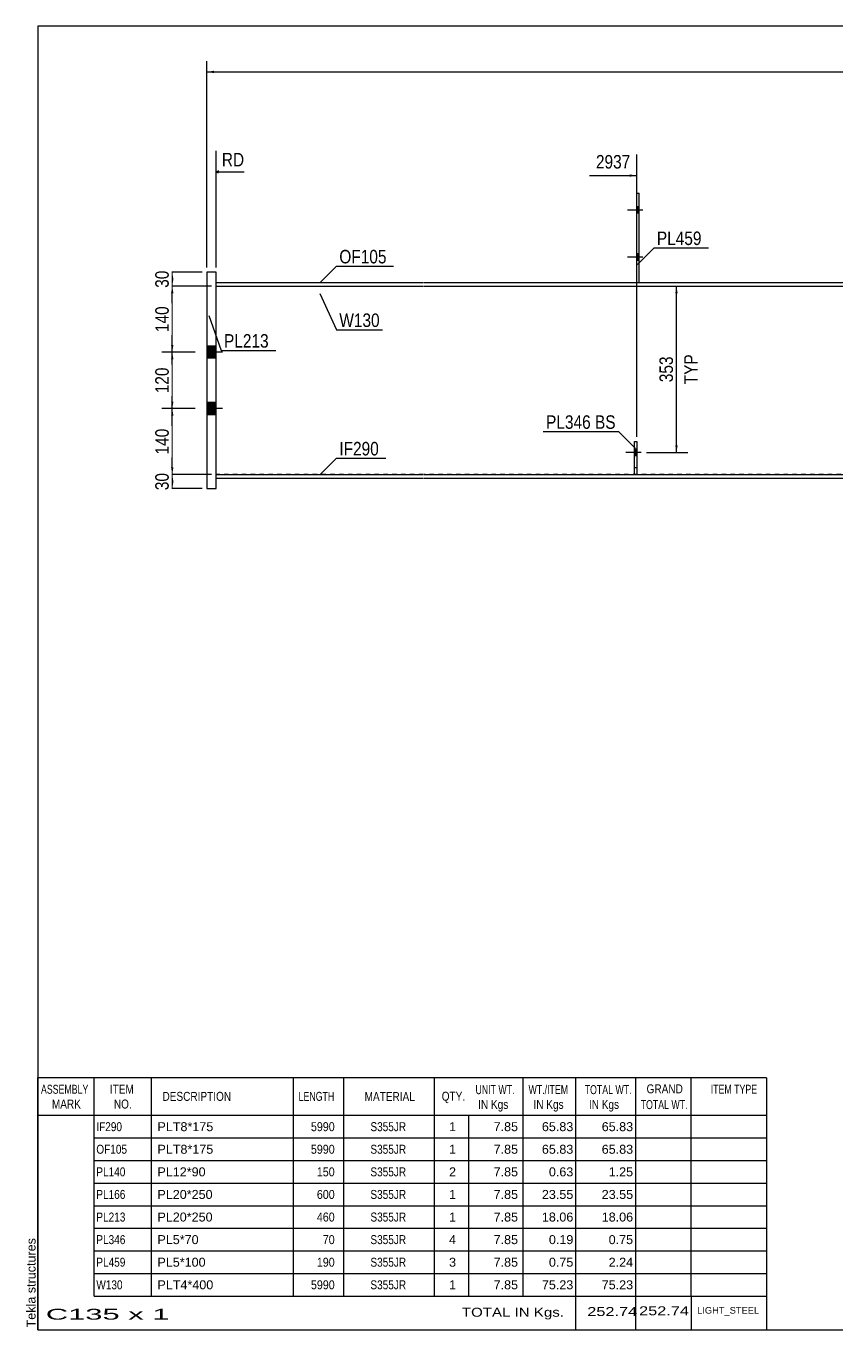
# Model space of a CAD drawing. Header units: millimetres. Extents: x -340 to 63, y -182 to 95.
# Drawn here: x -339.9 to -167.6, y -181.8 to 95.3 of the extents above; entities that cross this region are included whole.
import ezdxf

# ---------------------------------------------------------------- set-up
doc = ezdxf.new("R2010")
doc.units = ezdxf.units.MM
doc.linetypes.add('DXK_LINE_DOT1', pattern=[1.8814, 0.9407, -0.9407])
doc.linetypes.add('DXK_LINE_DOT2', pattern=[3.9198, 1.9599, -1.9599])
doc.styles.add('Arial', font='ARIAL.TTF', dxfattribs={"height": 0.2})
doc.styles.add('Arial Narrow', font='ARIALN.TTF', dxfattribs={"height": 0.2})

# ---------------------------------------------------------------- blocks, each defined once
blk = doc.blocks.new('Unknown-627317178-1209')
at = {"color": 5, "linetype": 'Continuous'}
for p, q in [((62.59, 95.28), (-337.41, 95.28)), ((-337.41, 95.28), (-337.41, -181.72)), ((62.59, -181.72), (62.59, 95.28)), ((-337.41, -181.72), (62.59, -181.72))]:
    blk.add_line(p, q, dxfattribs=at)
at = {"color": 174, "linetype": 'Continuous', "style": 'Arial'}
blk.add_text('Tekla structures', height=1.9102, rotation=90, dxfattribs=at).set_placement((-337.91, -181.22))
blk = doc.blocks.new('Part-627317178-1471 - 1261')
at = {"color": 2, "linetype": 'Continuous'}
for p, q in [((-299.5, 40.8), (-255.5, 40.8)), ((-299.5, 40), (-255.5, 40)), ((-255.4, 40.8), (-164.8, 40.8)), ((-255.4, 40), (-164.8, 40)), ((-164.7, 40.8), (-74.45, 40.8)), ((-164.7, 40), (-74.45, 40)), ((-74.35, 40.8), (16.3, 40.8)), ((-74.35, 40), (16.3, 40))]:
    blk.add_line(p, q, dxfattribs=at)
at = {"color": 7, "linetype": 'DXK_LINE_DOT1'}
for p, q in [((-299.5, 40), (-299.5, 40.8)), ((16.3, 40), (16.3, 40.8))]:
    blk.add_line(p, q, dxfattribs=at)
blk = doc.blocks.new('Bolt-627317178-1265 - 1261')
at = {"linetype": 'Continuous'}
for points in [[(-209.6, 55.5), (-209.6, 56.9), (-210.1, 56.9), (-210.1, 55.5)], [(-209.6, 55.5), (-209.6, 56.9), (-210.1, 56.9), (-210.1, 55.5)], [(-209.6, 45.5), (-209.6, 46.9), (-210.1, 46.9), (-210.1, 45.5)], [(-209.6, 45.5), (-209.6, 46.9), (-210.1, 46.9), (-210.1, 45.5)]]:
    blk.add_hatch(color=3, dxfattribs=at).paths.add_polyline_path(points)
at = {"color": 3, "linetype": 'Continuous'}
for p, q in [((-208.8, 56.2), (-212.1, 56.2)), ((-208.8, 56.2), (-212.1, 56.2)), ((-209.6, 56.9), (-210.1, 56.9)), ((-209.6, 56.9), (-210.1, 56.9)), ((-209.6, 55.5), (-210.1, 55.5)), ((-209.6, 55.5), (-210.1, 55.5)), ((-208.8, 46.2), (-212.1, 46.2)), ((-208.8, 46.2), (-212.1, 46.2)), ((-209.6, 46.9), (-210.1, 46.9)), ((-209.6, 46.9), (-210.1, 46.9)), ((-209.6, 45.5), (-210.1, 45.5)), ((-209.6, 45.5), (-210.1, 45.5))]:
    blk.add_line(p, q, dxfattribs=at)
blk = doc.blocks.new('Bolt-627317178-1267 - 1261')
at = {"linetype": 'Continuous'}
blk.add_hatch(color=3, dxfattribs=at).paths.add_polyline_path([(-210.1, 4), (-210.1, 5.4), (-210.6, 5.4), (-210.6, 4)])
at = {"color": 3, "linetype": 'Continuous'}
for p, q in [((-209.15, 4.7), (-212.45, 4.7)), ((-210.1, 5.4), (-210.6, 5.4)), ((-210.1, 4), (-210.6, 4))]:
    blk.add_line(p, q, dxfattribs=at)
blk = doc.blocks.new('Bolt-627317178-1268 - 1261')
at = {"color": 3, "linetype": 'DXK_LINE_DOT2'}
for p, q in [((-209.15, 4.7), (-212.45, 4.7)), ((-210.1, 5.4), (-210.6, 5.4)), ((-210.1, 4), (-210.6, 4))]:
    blk.add_line(p, q, dxfattribs=at)
blk = doc.blocks.new('Bolt-627317178-1269 - 1261')
at = {"linetype": 'Continuous'}
for points in [[(-301.5, 27.3), (-301.5, 24.7), (-299.5, 24.7), (-299.5, 27.3)], [(-301.5, 27.3), (-301.5, 24.7), (-299.5, 24.7), (-299.5, 27.3)], [(-301.5, 15.3), (-301.5, 12.7), (-299.5, 12.7), (-299.5, 15.3)], [(-301.5, 15.3), (-301.5, 12.7), (-299.5, 12.7), (-299.5, 15.3)]]:
    blk.add_hatch(color=3, dxfattribs=at).paths.add_polyline_path(points)
at = {"color": 3, "linetype": 'Continuous'}
for p, q in [((-299.5, 27.3), (-301.5, 27.3)), ((-299.5, 27.3), (-301.5, 27.3)), ((-298.2, 26), (-301.5, 26)), ((-298.2, 26), (-301.5, 26)), ((-299.5, 24.7), (-301.5, 24.7)), ((-299.5, 24.7), (-301.5, 24.7)), ((-299.5, 15.3), (-301.5, 15.3)), ((-299.5, 15.3), (-301.5, 15.3)), ((-298.2, 14), (-301.5, 14)), ((-298.2, 14), (-301.5, 14)), ((-299.5, 12.7), (-301.5, 12.7)), ((-299.5, 12.7), (-301.5, 12.7))]:
    blk.add_line(p, q, dxfattribs=at)
blk = doc.blocks.new('Part-627317178-1405 - 1261')
at = {"color": 2, "linetype": 'Continuous'}
for p, q in [((-299.5, 43), (-301.5, 43)), ((-301.5, 43), (-301.5, -3)), ((-299.5, -3), (-299.5, 43)), ((-301.5, -3), (-299.5, -3))]:
    blk.add_line(p, q, dxfattribs=at)
blk = doc.blocks.new('Part-627317178-1287 - 1261')
at = {"color": 7, "linetype": 'DXK_LINE_DOT1'}
for p, q in [((-299.5, 40), (-255.5, 40)), ((-299.5, 0), (-299.5, 40)), ((-255.4, 40), (-164.8, 40)), ((-164.7, 40), (-74.45, 40)), ((-74.35, 40), (16.3, 40)), ((16.3, 40), (16.3, 0)), ((-255.5, 0), (-299.5, 0)), ((-164.8, 0), (-255.4, 0)), ((-74.45, 0), (-164.7, 0)), ((16.3, 0), (-74.35, 0))]:
    blk.add_line(p, q, dxfattribs=at)
blk = doc.blocks.new('Part-627317178-1373 - 1261')
at = {"color": 7, "linetype": 'DXK_LINE_DOT1'}
for p, q in [((-210.6, 0), (-210.6, 7)), ((-210.6, 7), (-210.1, 7)), ((-210.1, 7), (-210.1, 0))]:
    blk.add_line(p, q, dxfattribs=at)
blk = doc.blocks.new('Part-627317178-1358 - 1261')
at = {"color": 2, "linetype": 'Continuous'}
for p, q in [((-210.1, 40.8), (-210.1, 59.8)), ((-210.1, 59.8), (-209.6, 59.8)), ((-209.6, 40.8), (-209.6, 59.8))]:
    blk.add_line(p, q, dxfattribs=at)
at = {"color": 7, "linetype": 'DXK_LINE_DOT1'}
blk.add_line((-210.1, 40.8), (-209.6, 40.8), dxfattribs=at)
blk = doc.blocks.new('Part-627317178-1368 - 1261')
at = {"color": 2, "linetype": 'Continuous'}
for p, q in [((-210.6, 0), (-210.6, 7)), ((-210.6, 7), (-210.1, 7)), ((-210.1, 7), (-210.1, 0))]:
    blk.add_line(p, q, dxfattribs=at)
at = {"color": 7, "linetype": 'DXK_LINE_DOT1'}
blk.add_line((-210.6, 1.5), (-210.1, 1.5), dxfattribs=at)
blk = doc.blocks.new('Part-627317178-1449 - 1261')
at = {"color": 2, "linetype": 'Continuous'}
for p, q in [((-299.5, 0), (-255.5, 0)), ((-255.4, 0), (-164.8, 0)), ((-164.7, 0), (-74.45, 0)), ((-74.35, 0), (16.3, 0)), ((-299.5, -0.8), (-255.5, -0.8)), ((-255.4, -0.8), (-164.8, -0.8)), ((-164.7, -0.8), (-74.45, -0.8)), ((-74.35, -0.8), (16.3, -0.8))]:
    blk.add_line(p, q, dxfattribs=at)
at = {"color": 7, "linetype": 'DXK_LINE_DOT1'}
for p, q in [((-299.5, -0.8), (-299.5, 0)), ((16.3, -0.8), (16.3, 0))]:
    blk.add_line(p, q, dxfattribs=at)
blk = doc.blocks.new('StraightDimension-627317178-1520 - 1261')
at = {"linetype": 'Continuous'}
for points in [[(-309.1, 12.5), (-308.85, 14), (-308.6, 12.5)], [(-308.6, 1.5), (-308.85, 0), (-309.1, 1.5)]]:
    blk.add_hatch(color=7, dxfattribs=at).paths.add_polyline_path(points)
at = {"color": 7, "linetype": 'Continuous'}
for p, q in [((-304, 14), (-311.1, 14)), ((-308.85, 0), (-308.85, 14)), ((-300.5, 0), (-311.1, 0))]:
    blk.add_line(p, q, dxfattribs=at)
at = {"color": 0}
blk.add_wipeout([(-309, 10.34), (-313.2, 10.34), (-313.2, 3.66), (-309, 3.66)], dxfattribs=at)
at = {"color": 3, "style": 'Arial Narrow'}
blk.add_text('140', height=2.863, rotation=90.0002, dxfattribs=at).set_placement((-309.6, 4.26))
blk = doc.blocks.new('StraightDimension-627317178-1538 - 1261')
at = {"linetype": 'Continuous'}
for points in [[(-309.1, -1.5), (-308.85, 0), (-308.6, -1.5)], [(-308.6, -1.5), (-308.85, -3), (-309.1, -1.5)]]:
    blk.add_hatch(color=7, dxfattribs=at).paths.add_polyline_path(points)
at = {"color": 7, "linetype": 'Continuous'}
for p, q in [((-300.5, 0), (-311.1, 0)), ((-308.85, -3), (-308.85, 0)), ((-302.5, -3), (-311.1, -3))]:
    blk.add_line(p, q, dxfattribs=at)
at = {"color": 0}
blk.add_wipeout([(-309, 0.93), (-313.2, 0.93), (-313.2, -3.93), (-309, -3.93)], dxfattribs=at)
at = {"color": 3, "style": 'Arial Narrow'}
blk.add_text('30', height=2.863, rotation=90.0002, dxfattribs=at).set_placement((-309.6, -3.33))
blk = doc.blocks.new('StraightDimension-627317178-1620 - 1261')
at = {"linetype": 'Continuous'}
for points in [[(-300, 85.29), (-301.5, 85.54), (-300, 85.79)], [(16.8, 85.79), (18.3, 85.54), (16.8, 85.29)]]:
    blk.add_hatch(color=7, dxfattribs=at).paths.add_polyline_path(points)
at = {"color": 7, "linetype": 'Continuous'}
for p, q in [((-301.5, 44), (-301.5, 87.79)), ((18.3, 51), (18.3, 87.79)), ((-301.5, 85.54), (18.3, 85.54))]:
    blk.add_line(p, q, dxfattribs=at)
at = {"color": 0}
blk.add_wipeout([(-137.34, 85.69), (-137.34, 89.89), (-145.86, 89.89), (-145.86, 85.69)], dxfattribs=at)
at = {"color": 3, "style": 'Arial Narrow'}
blk.add_text('6030', height=2.863, dxfattribs=at).set_placement((-145.26, 86.29))
blk = doc.blocks.new('StraightDimension-627317178-1528 - 1261')
at = {"linetype": 'Continuous'}
for points in [[(-309.1, 38.5), (-308.85, 40), (-308.6, 38.5)], [(-308.6, 27.5), (-308.85, 26), (-309.1, 27.5)]]:
    blk.add_hatch(color=7, dxfattribs=at).paths.add_polyline_path(points)
at = {"color": 7, "linetype": 'Continuous'}
for p, q in [((-300.5, 40), (-311.1, 40)), ((-308.85, 26), (-308.85, 40)), ((-304, 26), (-311.1, 26))]:
    blk.add_line(p, q, dxfattribs=at)
at = {"color": 0}
blk.add_wipeout([(-309, 36.34), (-313.2, 36.34), (-313.2, 29.66), (-309, 29.66)], dxfattribs=at)
at = {"color": 3, "style": 'Arial Narrow'}
blk.add_text('140', height=2.863, rotation=90.0002, dxfattribs=at).set_placement((-309.6, 30.26))
blk = doc.blocks.new('StraightDimension-627317178-1503 - 1261')
at = {"linetype": 'Continuous'}
for points in [[(-309.1, 41.5), (-308.85, 43), (-308.6, 41.5)], [(-308.6, 41.5), (-308.85, 40), (-309.1, 41.5)]]:
    blk.add_hatch(color=7, dxfattribs=at).paths.add_polyline_path(points)
at = {"color": 7, "linetype": 'Continuous'}
for p, q in [((-302.5, 43), (-311.1, 43)), ((-308.85, 40), (-308.85, 43)), ((-300.5, 40), (-311.1, 40))]:
    blk.add_line(p, q, dxfattribs=at)
at = {"color": 0}
blk.add_wipeout([(-309, 43.93), (-313.2, 43.93), (-313.2, 39.07), (-309, 39.07)], dxfattribs=at)
at = {"color": 3, "style": 'Arial Narrow'}
blk.add_text('30', height=2.863, rotation=90.0002, dxfattribs=at).set_placement((-309.6, 39.67))
blk = doc.blocks.new('StraightDimension-627317178-1629 - 1261')
at = {"linetype": 'Continuous'}
for points in [[(-201.92, 38.5), (-201.67, 40), (-201.42, 38.5)], [(-201.42, 6.2), (-201.67, 4.7), (-201.92, 6.2)]]:
    blk.add_hatch(color=7, dxfattribs=at).paths.add_polyline_path(points)
at = {"color": 7, "linetype": 'Continuous'}
for p, q in [((-203.25, 40), (-199.27, 40)), ((-201.67, 4.7), (-201.67, 40)), ((-208.03, 4.7), (-199.27, 4.7))]:
    blk.add_line(p, q, dxfattribs=at)
at = {"color": 0}
blk.add_wipeout([(-201.82, 25.69), (-206.02, 25.69), (-206.02, 19.01), (-201.82, 19.01)], dxfattribs=at)
at = {"color": 3, "style": 'Arial Narrow'}
blk.add_text('353', height=2.863, rotation=90.0002, dxfattribs=at).set_placement((-202.42, 19.61))
at = {"color": 0, "linetype": 'Continuous'}
blk.add_wipeout([(-196.57, 26.14), (-200.77, 26.14), (-200.77, 18.56), (-196.57, 18.56)], dxfattribs=at)
at = {"color": 3, "linetype": 'Continuous', "style": 'Arial Narrow'}
blk.add_text('TYP', height=2.863, rotation=90.0002, dxfattribs=at).set_placement((-197.17, 19.16))
blk = doc.blocks.new('StraightDimension-627317178-2967 - 1261')
at = {"linetype": 'Continuous'}
blk.add_hatch(color=7, dxfattribs=at).paths.add_polyline_path([(-211.6, 63.77), (-210.1, 63.52), (-211.6, 63.27)])
at = {"color": 7, "linetype": 'Continuous'}
for p, q in [((-210.1, 8), (-210.1, 68.02)), ((-220.16, 63.52), (-210.1, 63.52))]:
    blk.add_line(p, q, dxfattribs=at)
at = {"color": 0, "linetype": 'Continuous'}
blk.add_wipeout([(-292.97, 64.87), (-292.97, 69.07), (-298.91, 69.07), (-298.91, 64.87)], dxfattribs=at)
at = {"color": 7, "linetype": 'Continuous'}
for p, q in [((-299.5, 44), (-299.5, 68.77)), ((-299, 64.52), (-299.5, 64.27)), ((-299, 64.02), (-299.5, 64.27)), ((-293.57, 64.27), (-299.5, 64.27))]:
    blk.add_line(p, q, dxfattribs=at)
at = {"color": 3, "linetype": 'Continuous', "style": 'Arial Narrow'}
blk.add_text('RD', height=2.863, dxfattribs=at).set_placement((-298.31, 65.47))
at = {"color": 0}
blk.add_wipeout([(-210.88, 64.42), (-210.88, 68.62), (-219.39, 68.62), (-219.39, 64.42)], dxfattribs=at)
at = {"color": 3, "style": 'Arial Narrow'}
blk.add_text('2937', height=2.863, dxfattribs=at).set_placement((-218.79, 65.02))
blk = doc.blocks.new('StraightDimension-627317178-2903 - 1261')
at = {"linetype": 'Continuous'}
for points in [[(-309.1, 24.5), (-308.85, 26), (-308.6, 24.5)], [(-308.6, 15.5), (-308.85, 14), (-309.1, 15.5)]]:
    blk.add_hatch(color=7, dxfattribs=at).paths.add_polyline_path(points)
at = {"color": 7, "linetype": 'Continuous'}
for p, q in [((-304, 26), (-311.1, 26)), ((-308.85, 14), (-308.85, 26)), ((-304, 14), (-311.1, 14))]:
    blk.add_line(p, q, dxfattribs=at)
at = {"color": 0}
blk.add_wipeout([(-309, 23.34), (-313.2, 23.34), (-313.2, 16.66), (-309, 16.66)], dxfattribs=at)
at = {"color": 3, "style": 'Arial Narrow'}
blk.add_text('120', height=2.863, rotation=90.0002, dxfattribs=at).set_placement((-309.6, 17.26))
blk = doc.blocks.new('CBS_BOM-627317178-3589')
at = {"color": 7, "linetype": 'Continuous'}
for p, q in [((-337.45, -136.15), (-337.45, -128.15)), ((-337.44, -128.15), (-182.52, -128.15)), ((-325.45, -136.15), (-325.45, -128.15)), ((-313.26, -136.15), (-313.26, -128.15)), ((-283.09, -136.15), (-283.09, -128.15)), ((-272.41, -136.15), (-272.41, -128.15)), ((-253.09, -136.15), (-253.09, -128.15)), ((-234.29, -136.15), (-234.29, -128.15)), ((-223.08, -136.15), (-223.08, -128.15)), ((-210.3, -136.15), (-210.3, -128.15)), ((-198.55, -136.15), (-198.55, -128.15)), ((-182.52, -128.16), (-182.53, -136.14)), ((-337.45, -136.15), (-182.52, -136.15)), ((-337.45, -140.95), (-337.45, -136.15)), ((-325.45, -140.95), (-325.45, -136.15)), ((-313.26, -140.95), (-313.26, -136.15)), ((-283.09, -140.95), (-283.09, -136.15)), ((-272.41, -140.95), (-272.41, -136.15)), ((-253.09, -140.95), (-253.09, -136.15)), ((-245.83, -140.95), (-245.83, -136.15)), ((-234.29, -140.95), (-234.29, -136.15)), ((-223.08, -140.95), (-223.08, -136.15)), ((-210.3, -140.95), (-210.3, -136.15)), ((-198.53, -140.95), (-198.53, -136.15)), ((-182.52, -136.16), (-182.52, -140.95)), ((-337.45, -145.75), (-337.45, -140.95)), ((-325.45, -140.95), (-182.52, -140.95)), ((-325.45, -145.75), (-325.45, -140.95)), ((-313.26, -145.75), (-313.26, -140.95)), ((-283.09, -145.75), (-283.09, -140.95)), ((-272.41, -145.75), (-272.41, -140.95)), ((-253.09, -145.75), (-253.09, -140.95)), ((-245.83, -145.75), (-245.83, -140.95)), ((-234.29, -145.75), (-234.29, -140.95)), ((-223.08, -145.75), (-223.08, -140.95)), ((-210.3, -145.75), (-210.3, -140.95)), ((-198.53, -145.75), (-198.53, -140.95)), ((-182.52, -140.96), (-182.52, -145.75)), ((-337.45, -150.55), (-337.45, -145.75)), ((-325.45, -145.75), (-182.52, -145.75)), ((-325.45, -150.55), (-325.45, -145.75)), ((-313.26, -150.55), (-313.26, -145.75)), ((-283.09, -150.55), (-283.09, -145.75)), ((-272.41, -150.55), (-272.41, -145.75)), ((-253.09, -150.55), (-253.09, -145.75)), ((-245.83, -150.55), (-245.83, -145.75)), ((-234.29, -150.55), (-234.29, -145.75)), ((-223.08, -150.55), (-223.08, -145.75)), ((-210.3, -150.55), (-210.3, -145.75)), ((-198.53, -150.55), (-198.53, -145.75)), ((-182.52, -145.76), (-182.52, -150.55)), ((-337.45, -155.35), (-337.45, -150.55)), ((-325.45, -150.55), (-182.52, -150.55)), ((-325.45, -155.35), (-325.45, -150.55)), ((-313.26, -155.35), (-313.26, -150.55)), ((-283.09, -155.35), (-283.09, -150.55)), ((-272.41, -155.35), (-272.41, -150.55)), ((-253.09, -155.35), (-253.09, -150.55)), ((-245.83, -155.35), (-245.83, -150.55)), ((-234.29, -155.35), (-234.29, -150.55)), ((-223.08, -155.35), (-223.08, -150.55)), ((-210.3, -155.35), (-210.3, -150.55)), ((-198.53, -155.35), (-198.53, -150.55)), ((-182.52, -150.56), (-182.52, -155.35)), ((-337.45, -160.15), (-337.45, -155.35)), ((-325.45, -155.35), (-182.52, -155.35)), ((-325.45, -160.15), (-325.45, -155.35)), ((-313.26, -160.15), (-313.26, -155.35)), ((-283.09, -160.15), (-283.09, -155.35)), ((-272.41, -160.15), (-272.41, -155.35)), ((-253.09, -160.15), (-253.09, -155.35)), ((-245.83, -160.15), (-245.83, -155.35)), ((-234.29, -160.15), (-234.29, -155.35)), ((-223.08, -160.15), (-223.08, -155.35)), ((-210.3, -160.15), (-210.3, -155.35)), ((-198.53, -160.15), (-198.53, -155.35)), ((-182.52, -155.36), (-182.52, -160.15)), ((-337.45, -164.95), (-337.45, -160.15)), ((-325.45, -160.15), (-182.52, -160.15)), ((-325.45, -164.95), (-325.45, -160.15)), ((-313.26, -164.95), (-313.26, -160.15)), ((-283.09, -164.95), (-283.09, -160.15)), ((-272.41, -164.95), (-272.41, -160.15)), ((-253.09, -164.95), (-253.09, -160.15)), ((-245.83, -164.95), (-245.83, -160.15)), ((-234.29, -164.95), (-234.29, -160.15)), ((-223.08, -164.95), (-223.08, -160.15)), ((-210.3, -164.95), (-210.3, -160.15)), ((-198.53, -164.95), (-198.53, -160.15)), ((-182.52, -160.16), (-182.52, -164.95)), ((-337.45, -169.75), (-337.45, -164.95)), ((-325.45, -164.95), (-182.52, -164.95)), ((-325.45, -169.75), (-325.45, -164.95)), ((-313.26, -169.75), (-313.26, -164.95)), ((-283.09, -169.75), (-283.09, -164.95)), ((-272.41, -169.75), (-272.41, -164.95)), ((-253.09, -169.75), (-253.09, -164.95)), ((-245.83, -169.75), (-245.83, -164.95)), ((-234.29, -169.75), (-234.29, -164.95)), ((-223.08, -169.75), (-223.08, -164.95)), ((-210.3, -169.75), (-210.3, -164.95)), ((-198.53, -169.75), (-198.53, -164.95)), ((-182.52, -164.96), (-182.52, -169.75)), ((-337.45, -174.55), (-337.45, -169.75)), ((-325.45, -169.75), (-182.52, -169.75)), ((-325.45, -174.55), (-325.45, -169.75)), ((-313.26, -174.55), (-313.26, -169.75)), ((-283.09, -174.55), (-283.09, -169.75)), ((-272.41, -174.55), (-272.41, -169.75)), ((-253.09, -174.55), (-253.09, -169.75)), ((-245.83, -174.55), (-245.83, -169.75)), ((-234.29, -174.55), (-234.29, -169.75)), ((-223.08, -174.55), (-223.08, -169.75)), ((-210.3, -174.55), (-210.3, -169.75)), ((-198.53, -174.55), (-198.53, -169.75)), ((-182.52, -169.76), (-182.52, -174.55)), ((-337.45, -181.75), (-337.45, -174.57)), ((-325.45, -174.55), (-182.52, -174.55)), ((-223.08, -181.75), (-223.08, -174.57)), ((-210.3, -181.75), (-210.3, -174.57)), ((-198.49, -181.75), (-198.49, -174.57)), ((-182.52, -174.55), (-182.52, -181.75)), ((-337.45, -181.75), (-182.52, -181.75))]:
    blk.add_line(p, q, dxfattribs=at)
at = {"color": 3, "linetype": 'Continuous', "style": 'Arial'}
for s, height, width, p in [('ASSEMBLY', 1.91, 0.7, (-336.76, -131.57)), ('ITEM', 1.91, 0.8, (-322.12, -131.57)), ('UNIT WT.', 1.91, 0.7, (-244.4, -131.65)), ('WT./ITEM', 1.91, 0.7, (-233.11, -131.65)), ('TOTAL WT.', 1.91, 0.7, (-221.18, -131.65)), ('GRAND', 1.91, 0.8, (-208.02, -131.49)), ('ITEM TYPE', 1.91, 0.7, (-194.39, -131.57)), ('MARK', 1.91, 0.8, (-334.44, -134.71)), ('NO.', 1.91, 0.8, (-321.26, -134.71)), ('DESCRIPTION', 1.9102, 0.8, (-310.93, -133.08)), ('LENGTH', 1.91, 0.7, (-281.99, -133.08)), ('MATERIAL', 1.91, 0.8, (-267.96, -133.13)), ('QTY.', 1.91, 0.8, (-251.57, -133.05)), ('IN Kgs', 1.91, 0.8, (-243.83, -134.79)), ('IN Kgs', 1.91, 0.8, (-232.07, -134.79)), ('IN Kgs', 1.91, 0.8, (-220.28, -134.79)), ('TOTAL WT.', 1.91, 0.7, (-209.28, -134.83))]:
    blk.add_text(s, height=height, dxfattribs=dict(at, width=width)).set_placement(p)
at = {"color": 7, "linetype": 'Continuous', "style": 'Arial'}
for s, width, p in [('IF290', 0.8, (-324.99, -139.52)), ('5990', 0.85, (-279.37, -139.52)), ('S355JR', 0.8, (-266.73, -139.52)), ('OF105', 0.8, (-324.99, -144.32)), ('5990', 0.85, (-279.37, -144.32)), ('S355JR', 0.8, (-266.73, -144.32)), ('PL140', 0.8, (-324.99, -149.12)), ('150', 0.85, (-278.11, -149.12)), ('S355JR', 0.8, (-266.73, -149.12)), ('PL166', 0.8, (-324.99, -153.92)), ('600', 0.85, (-278.11, -153.92)), ('S355JR', 0.8, (-266.73, -153.92)), ('PL213', 0.8, (-324.99, -158.72)), ('460', 0.85, (-278.11, -158.72)), ('S355JR', 0.8, (-266.73, -158.72)), ('PL346', 0.8, (-324.99, -163.52)), ('70', 0.85, (-276.85, -163.52)), ('S355JR', 0.8, (-266.73, -163.52)), ('PL459', 0.8, (-324.99, -168.32)), ('190', 0.85, (-278.11, -168.32)), ('S355JR', 0.8, (-266.73, -168.32)), ('W130', 0.8, (-324.99, -173.12)), ('5990', 0.85, (-279.37, -173.12)), ('S355JR', 0.8, (-266.73, -173.12))]:
    blk.add_text(s, height=1.91, dxfattribs=dict(at, width=width)).set_placement(p)
for s, p in [('PLT8*175', (-312, -139.52)), ('1', (-250.01, -139.52)), ('7.85', (-240.54, -139.52)), ('65.83', (-230.28, -139.52)), ('65.83', (-217.56, -139.52)), ('PLT8*175', (-312, -144.32)), ('1', (-250.01, -144.32)), ('7.85', (-240.54, -144.32)), ('65.83', (-230.28, -144.32)), ('65.83', (-217.56, -144.32)), ('PL12*90', (-312, -149.12)), ('2', (-250.01, -149.12)), ('7.85', (-240.54, -149.12)), ('0.63', (-228.79, -149.12)), ('1.25', (-216.08, -149.12)), ('PL20*250', (-312, -153.92)), ('1', (-250.01, -153.92)), ('7.85', (-240.54, -153.92)), ('23.55', (-230.28, -153.92)), ('23.55', (-217.56, -153.92)), ('PL20*250', (-312, -158.72)), ('1', (-250.01, -158.72)), ('7.85', (-240.54, -158.72)), ('18.06', (-230.28, -158.72)), ('18.06', (-217.56, -158.72)), ('PL5*70', (-312, -163.52)), ('4', (-250.01, -163.52)), ('7.85', (-240.54, -163.52)), ('0.19', (-228.79, -163.52)), ('0.75', (-216.08, -163.52)), ('PL5*100', (-312, -168.32)), ('3', (-250.01, -168.32)), ('7.85', (-240.54, -168.32)), ('0.75', (-228.79, -168.32)), ('2.24', (-216.08, -168.32)), ('PLT4*400', (-312, -173.12)), ('1', (-250.01, -173.12)), ('7.85', (-240.54, -173.12)), ('75.23', (-230.28, -173.12)), ('75.23', (-217.56, -173.12))]:
    blk.add_text(s, height=1.91, dxfattribs=at).set_placement(p)
at = {"color": 6, "linetype": 'Continuous', "style": 'Arial'}
for s, height, width, p in [('C135 x 1', 2.292, 2.05, (-335.72, -179.56)), ('TOTAL IN Kgs.', 1.9102, 1.2, (-247.29, -178.95)), ('252.74', 1.91, 1.3, (-220.63, -178.8)), ('252.74', 1.91, 1.3, (-209.62, -178.64))]:
    blk.add_text(s, height=height, dxfattribs=dict(at, width=width)).set_placement(p)
blk.add_text('LIGHT_STEEL', height=1.4135, dxfattribs=at).set_placement((-197.27, -178.29))
blk = doc.blocks.new('Mark-627317178-1401 - 1261')
at = {"color": 0}
blk.add_wipeout([(-288.35, 26.96), (-288.35, 29.96), (-297.85, 29.96), (-297.85, 26.96)], dxfattribs=at)
blk.add_wipeout([(-288.35, 26.96), (-288.35, 29.96), (-297.85, 29.96), (-297.85, 26.96)], dxfattribs=at)
at = {"color": 7, "linetype": 'Continuous'}
for p, q in [((-301.07, 33.77), (-298.45, 26.36)), ((-298.45, 26.36), (-286.85, 26.36))]:
    blk.add_line(p, q, dxfattribs=at)
at = {"color": 3, "style": 'Arial Narrow'}
blk.add_text('PL213', height=2.863, dxfattribs=at).set_placement((-297.85, 26.96))
blk = doc.blocks.new('Mark-627317178-1282 - 1261')
at = {"color": 0}
blk.add_wipeout([(-264.75, 31.35), (-264.75, 34.35), (-273.34, 34.35), (-273.34, 31.35)], dxfattribs=at)
blk.add_wipeout([(-264.75, 31.35), (-264.75, 34.35), (-273.34, 34.35), (-273.34, 31.35)], dxfattribs=at)
at = {"color": 7, "linetype": 'Continuous'}
for p, q in [((-277.48, 38.49), (-273.94, 30.75)), ((-273.94, 30.75), (-264.15, 30.75))]:
    blk.add_line(p, q, dxfattribs=at)
at = {"color": 3, "style": 'Arial Narrow'}
blk.add_text('W130', height=2.863, dxfattribs=at).set_placement((-273.34, 31.35))
blk = doc.blocks.new('Mark-627317178-1354 - 1261')
at = {"color": 0}
blk.add_wipeout([(-196.33, 48.76), (-196.33, 51.76), (-205.84, 51.76), (-205.84, 48.76)], dxfattribs=at)
blk.add_wipeout([(-196.33, 48.76), (-196.33, 51.76), (-205.84, 51.76), (-205.84, 48.76)], dxfattribs=at)
at = {"color": 7, "linetype": 'Continuous'}
for p, q in [((-209.97, 44.63), (-206.44, 48.16)), ((-206.44, 48.16), (-194.83, 48.16))]:
    blk.add_line(p, q, dxfattribs=at)
at = {"color": 3, "style": 'Arial Narrow'}
blk.add_text('PL459', height=2.863, dxfattribs=at).set_placement((-205.84, 48.76))
blk = doc.blocks.new('Mark-627317178-1445 - 1261')
at = {"color": 0}
blk.add_wipeout([(-264.93, 4.06), (-264.93, 7.06), (-273.34, 7.06), (-273.34, 4.06)], dxfattribs=at)
blk.add_wipeout([(-264.93, 4.06), (-264.93, 7.06), (-273.34, 7.06), (-273.34, 4.06)], dxfattribs=at)
at = {"color": 7, "linetype": 'Continuous'}
for p, q in [((-277.48, -0.07), (-273.94, 3.46)), ((-273.94, 3.46), (-263.43, 3.46))]:
    blk.add_line(p, q, dxfattribs=at)
at = {"color": 3, "style": 'Arial Narrow'}
blk.add_text('IF290', height=2.863, dxfattribs=at).set_placement((-273.34, 4.06))
blk = doc.blocks.new('Mark-627317178-1467 - 1261')
at = {"color": 0}
blk.add_wipeout([(-263.29, 44.86), (-263.29, 47.86), (-273.34, 47.86), (-273.34, 44.86)], dxfattribs=at)
blk.add_wipeout([(-263.29, 44.86), (-263.29, 47.86), (-273.34, 47.86), (-273.34, 44.86)], dxfattribs=at)
at = {"color": 7, "linetype": 'Continuous'}
for p, q in [((-277.48, 40.73), (-273.94, 44.26)), ((-273.94, 44.26), (-261.79, 44.26))]:
    blk.add_line(p, q, dxfattribs=at)
at = {"color": 3, "style": 'Arial Narrow'}
blk.add_text('OF105', height=2.863, dxfattribs=at).set_placement((-273.34, 44.86))
blk = doc.blocks.new('MarkSet-627317178-1661 - 1261')
at = {"color": 0}
blk.add_wipeout([(-219.89, 9.71), (-219.89, 12.71), (-229.39, 12.71), (-229.39, 9.71)], dxfattribs=at)
blk.add_wipeout([(-219.89, 9.71), (-219.89, 12.71), (-229.39, 12.71), (-229.39, 9.71)], dxfattribs=at)
blk.add_wipeout([(-214.61, 9.71), (-214.61, 12.71), (-218.99, 12.71), (-218.99, 9.71)], dxfattribs=at)
blk.add_wipeout([(-214.61, 9.71), (-214.61, 12.71), (-218.99, 12.71), (-218.99, 9.71)], dxfattribs=at)
at = {"color": 7, "linetype": 'Continuous'}
for p in [(-229.99, 9.11), (-210.47, 5.57)]:
    blk.add_line(p, (-214.01, 9.11), dxfattribs=at)
at = {"color": 3, "style": 'Arial Narrow'}
for s, p in [('PL346', (-229.39, 9.71)), ('BS', (-218.99, 9.71))]:
    blk.add_text(s, height=2.863, dxfattribs=at).set_placement(p)

msp = doc.modelspace()

# ---------------------------------------------------------------- block references
for name in ['Unknown-627317178-1209', 'Part-627317178-1358 - 1261', 'Bolt-627317178-1265 - 1261', 'Part-627317178-1405 - 1261', 'Part-627317178-1471 - 1261', 'Part-627317178-1287 - 1261', 'Bolt-627317178-1269 - 1261', 'Part-627317178-1373 - 1261', 'Part-627317178-1368 - 1261', 'Bolt-627317178-1267 - 1261', 'Bolt-627317178-1268 - 1261', 'Part-627317178-1449 - 1261', 'CBS_BOM-627317178-3589']:
    msp.add_blockref(name, (0, 0))

# ---------------------------------------------------------------- next in the draw order: block references
for name in ['StraightDimension-627317178-1620 - 1261', 'StraightDimension-627317178-1528 - 1261', 'StraightDimension-627317178-1629 - 1261', 'StraightDimension-627317178-1520 - 1261']:
    msp.add_blockref(name, (0, 0))

# ---------------------------------------------------------------- next in the draw order: block references
for name in ['StraightDimension-627317178-1503 - 1261', 'StraightDimension-627317178-2903 - 1261', 'StraightDimension-627317178-1538 - 1261']:
    msp.add_blockref(name, (0, 0))

# ---------------------------------------------------------------- next in the draw order: block references
msp.add_blockref('StraightDimension-627317178-2967 - 1261', (0, 0))

# ---------------------------------------------------------------- next in the draw order: block references
for name in ['Mark-627317178-1354 - 1261', 'Mark-627317178-1467 - 1261', 'Mark-627317178-1282 - 1261', 'Mark-627317178-1401 - 1261', 'MarkSet-627317178-1661 - 1261', 'Mark-627317178-1445 - 1261']:
    msp.add_blockref(name, (0, 0))

doc.saveas('drawing.dxf')
